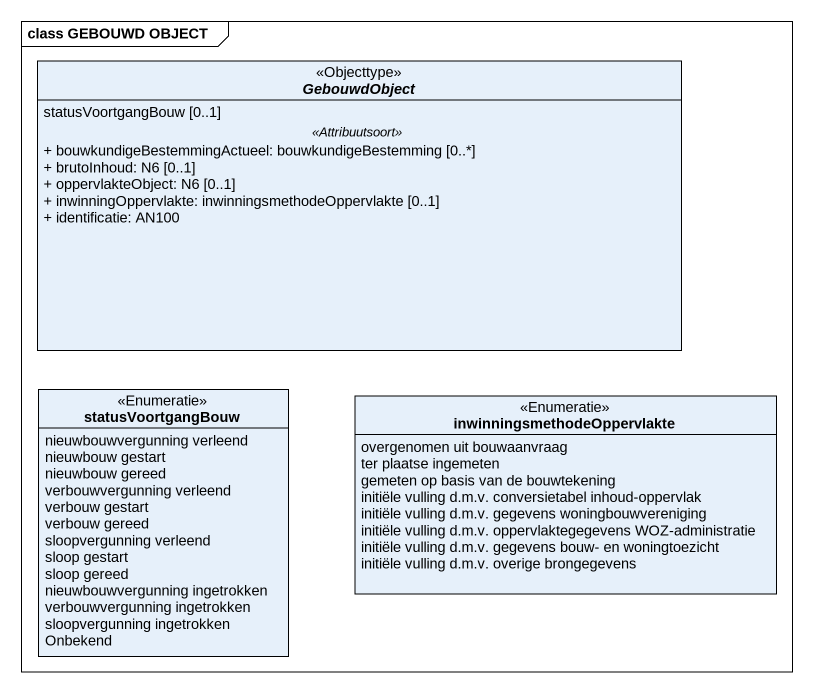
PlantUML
@startuml
mainframe class GEBOUWD OBJECT
hide circle
hide empty members
skinparam classAttributeIconSize 0
abstract class GebouwdObject <<Objecttype>> {
  statusVoortgangBouw [0..1]
  .. <<Attribuutsoort>> ..
  + bouwkundigeBestemmingActueel: bouwkundigeBestemming [0..*]
  + brutoInhoud: N6 [0..1]
  + oppervlakteObject: N6 [0..1]
  + inwinningOppervlakte: inwinningsmethodeOppervlakte [0..1]
  + identificatie: AN100
}
enum statusVoortgangBouw <<Enumeratie>> {
  nieuwbouwvergunning verleend
  nieuwbouw gestart
  nieuwbouw gereed
  verbouwvergunning verleend
  verbouw gestart
  verbouw gereed
  sloopvergunning verleend
  sloop gestart
  sloop gereed
  nieuwbouwvergunning ingetrokken
  verbouwvergunning ingetrokken
  sloopvergunning ingetrokken
  Onbekend
}
enum inwinningsmethodeOppervlakte <<Enumeratie>> {
  overgenomen uit bouwaanvraag
  ter plaatse ingemeten
  gemeten op basis van de bouwtekening
  initiële vulling d.m.v. conversietabel inhoud-oppervlak
  initiële vulling d.m.v. gegevens woningbouwvereniging
  initiële vulling d.m.v. oppervlaktegegevens WOZ-administratie
  initiële vulling d.m.v. gegevens bouw- en woningtoezicht
  initiële vulling d.m.v. overige brongegevens
}
@enduml
